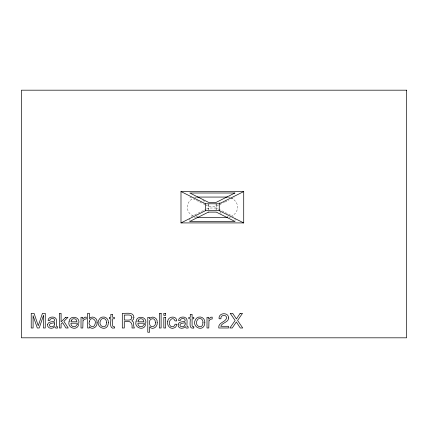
<?xml version="1.0" encoding="UTF-8"?>
<svg xmlns="http://www.w3.org/2000/svg" width="428" height="428" viewBox="0 0 428 428"><rect width="100%" height="100%" fill="white"/><g stroke="black" fill="none" stroke-linecap="round" stroke-linejoin="round"><path stroke-width="0.32" stroke-dasharray="2.14 1.6" d="M191.396 216.541L206.082 209.196M206.665 208.907L208.431 208.024L216.284 208.024L218.045 208.907M205.574 204.948L208.495 206.403L216.22 206.403L224.39 202.321M224.973 202.027L229.06 199.983M231.393 198.817L234.892 197.067M194.456 197.067L195.783 197.067M228.927 197.067L230.253 197.067M194.312 217.424L195.65 217.424M229.066 217.424L230.403 217.424M218.633 209.196L233.319 216.541M189.818 197.067L204.991 204.654M235.079 218.585L235.079 220.334M216.22 204.081L216.22 206.403M216.284 208.024L216.284 209.774M216.065 203.787L216.065 209.431M208.559 204.413L208.559 209.431M208.495 204.081L208.495 206.403M208.431 208.024L208.431 209.774M189.631 218.585L189.631 220.334M230.601 198.084A9.432 9.432 0 0 1 231.767 215.91M228.156 216.632A9.432 9.432 0 0 1 226.926 216.552M221.067 213.417A9.432 9.432 0 0 1 219.987 211.914M219.227 204.167A9.432 9.432 0 0 1 221.067 200.973M228.156 197.763A9.432 9.432 0 0 1 229.392 197.843M197.945 216.552A9.432 9.432 0 0 1 196.094 216.611M193.103 215.91A9.432 9.432 0 0 1 193.103 198.48M195.484 197.843A9.432 9.432 0 0 1 196.714 197.763M202.931 200.101A9.432 9.432 0 0 1 205.178 203.027"/><path stroke-width="0.64" d="M180.991 222.918L205.456 210.688L219.254 210.688L243.719 222.918L243.719 191.557L180.991 191.557L180.991 222.918L243.719 222.918M180.991 191.557L205.456 203.787L219.254 203.787L243.719 191.557M197.11 197.067L227.6 197.067M196.982 217.424L227.728 217.424M219.254 203.787L219.254 210.688M205.456 203.787L205.456 210.688M43.421 315.634L43.378 327.987L45.266 327.987L45.266 313.344L42.452 313.344L38.274 325.724L34.069 313.344L31.228 313.344L31.228 327.987L33.122 327.987L33.068 315.634L37.279 327.987L39.242 327.987L43.421 315.634M155.353 322.584C156.429 326.543 150.132 328.64 149.602 324.167C147.585 318.651 155.626 316.099 155.353 322.584M89.329 321.567C87.473 325.708 94.037 329.121 95.011 324.242C97.167 319.481 90.383 315.907 89.329 321.567M97.028 322.445C97.868 326.687 92.073 330.694 89.281 326.623L89.281 327.987L87.628 327.987L87.628 313.291L89.372 313.291L89.372 318.609C92.095 314.981 97.873 318.207 97.028 322.445M108.343 322.423C108.268 333.594 93.133 326.821 99.761 318.598A4.408 4.408 0 0 1 102.335 317.1C105.55 316.297 108.701 319.154 108.343 322.423M167.712 321.615C166.551 325.622 170.697 329.993 174.629 327.746A3.665 3.665 0 0 0 176.245 326.045L176.764 324.21L175.02 324.21C174.811 325.815 173.319 327.12 171.671 326.692A2.199 2.199 0 0 1 170.216 325.665C166.904 322.038 173.03 315.045 175.02 320.898L176.764 320.898C176.694 315.185 167.535 316.249 167.712 321.615M204.814 322.423C204.734 333.594 189.599 326.821 196.227 318.598A4.408 4.408 0 0 1 198.806 317.1C202.016 316.297 205.173 319.154 204.814 322.423M69.101 321.626C66.945 327.928 77.217 331.304 78.613 324.638L76.847 324.638C75.981 328.19 70.208 327.008 70.936 323.22L78.763 323.22C80.475 316.436 69.523 314.815 69.101 321.626M136.056 321.626C133.9 327.928 144.177 331.304 145.568 324.638L143.808 324.638C142.936 328.19 137.163 327.008 137.896 323.22L145.718 323.22C147.435 316.436 136.478 314.815 136.056 321.626M157.183 322.412C158.125 326.623 152.539 330.673 149.581 326.789L149.581 332.246L147.783 332.246L147.783 317.362L149.527 317.362L149.527 318.774C152.127 314.955 157.975 318.186 157.183 322.412M131.894 317.48C131.931 321.273 126.495 319.786 124.286 320.053L124.286 315.045C126.49 315.388 131.797 313.697 131.894 317.48M47.604 324.483C46.77 328.597 52.805 329.587 54.757 326.575L55.608 328.051L57.646 328.035L57.646 326.714L56.576 326.601C55.726 323.745 58.326 318.111 53.939 317.228C51.553 316.576 47.893 317.528 48.097 320.572L49.771 320.572C49.814 318.416 52.569 318.186 54.062 318.978L54.714 320.31L54.286 321.348C52.061 321.942 48.203 321.498 47.604 324.483M178.123 324.483C177.288 328.597 183.318 329.587 185.271 326.575L186.126 328.051L188.16 328.035L188.16 326.714L187.09 326.601C186.239 323.745 188.839 318.111 184.457 317.228C182.066 316.576 178.412 317.528 178.61 320.572L180.284 320.572C180.332 318.416 183.082 318.186 184.58 318.978L185.233 320.31L184.8 321.348C182.574 321.942 178.722 321.498 178.123 324.483M228.611 317.94C228.589 322.6 222.057 322.412 220.741 326.291L228.541 326.291L228.541 327.987L218.74 327.987C217.986 322.3 225.503 322.412 226.626 318.02C226.696 313.965 220.083 314.853 220.912 318.774L219.088 318.774C218.087 312.558 228.718 311.825 228.611 317.94M106.47 322.477C106.636 330.56 96.84 325.82 100.987 319.823A2.44 2.44 0 0 1 102.613 318.646C104.946 317.977 106.77 320.262 106.47 322.477M202.936 322.477C203.102 330.56 193.312 325.82 197.452 319.823A2.44 2.44 0 0 1 199.079 318.646C201.417 317.977 203.236 320.262 202.936 322.477M133.905 317.292L133.365 319.443L131.84 320.791C134.622 321.803 133.071 325.264 134.076 327.334L134.467 327.987L132.033 327.987C132.68 322.263 130.064 320.417 124.286 321.706L124.286 327.987L122.301 327.987L122.301 313.344C125.762 313.676 133.697 311.568 133.905 317.292M54.666 324.001C54.811 326.441 50.937 327.891 49.562 325.842C48.744 322.669 52.944 323.504 54.666 322.557L54.666 324.001M185.18 324.001C185.324 326.441 181.451 327.891 180.081 325.842C179.257 322.669 183.457 323.504 185.18 322.557L185.18 324.001M82.995 320.775L82.813 327.987L81.015 327.987L81.015 317.309L82.722 317.309L82.722 319.154L84.626 317.266L86.21 317.121L86.21 319.015L84.423 319.181L82.995 320.775M208.971 320.775L208.789 327.987L206.997 327.987L206.997 317.309L208.698 317.309L208.698 319.154L210.608 317.266L212.192 317.121L212.192 319.015L210.399 319.181L208.971 320.775M71.235 320.54L70.984 321.797L76.917 321.797C77.27 318.48 72.262 317.421 71.235 320.54M138.191 320.54L137.944 321.797L143.878 321.797C144.225 318.48 139.223 317.421 138.191 320.54M240.135 313.344L236.427 318.946L232.688 313.344L230.205 313.344L235.122 320.481L229.873 327.987L232.27 327.987L236.326 321.968L240.274 327.987L242.735 327.987L237.583 320.481L242.499 313.344L240.135 313.344M65.693 317.309L61.086 321.845L61.086 313.344L59.364 313.344L59.364 327.987L61.086 327.987L61.086 323.98L62.59 322.605L65.923 327.987L68.213 327.987L63.895 321.31L67.988 317.309L65.693 317.309M234.892 193.001L216.22 202.337L208.495 202.337L189.818 193.001L234.892 193.001M208.431 212.106L189.631 221.501L235.079 221.501L216.284 212.106L208.431 212.106M114.356 327.987C108.91 329.565 111.109 321.492 110.836 318.774L109.391 318.774L109.391 317.309L110.836 317.309L110.836 314.329L112.65 314.329L112.65 317.309L114.356 317.309L114.356 318.774L112.65 318.774L112.65 325.745L113.029 326.494L114.356 326.575L114.356 327.987M193.793 327.987C188.347 329.565 190.546 321.492 190.278 318.774L188.828 318.774L188.828 317.309L190.278 317.309L190.278 314.329L192.092 314.329L192.092 317.309L193.793 317.309L193.793 318.774L192.092 318.774L192.092 325.745L192.466 326.494L193.793 326.575L193.793 327.987M406.6 90.185L21.4 90.185L21.4 337.815L406.6 337.815L406.6 90.185M161.126 313.344L159.328 313.344L159.328 327.987L161.126 327.987L161.126 313.344M165.641 313.344L163.817 313.344L163.817 315.377L165.641 315.377L165.641 313.344M165.641 317.362L163.817 317.362L163.817 327.987L165.641 327.987L165.641 317.362"/></g></svg>
